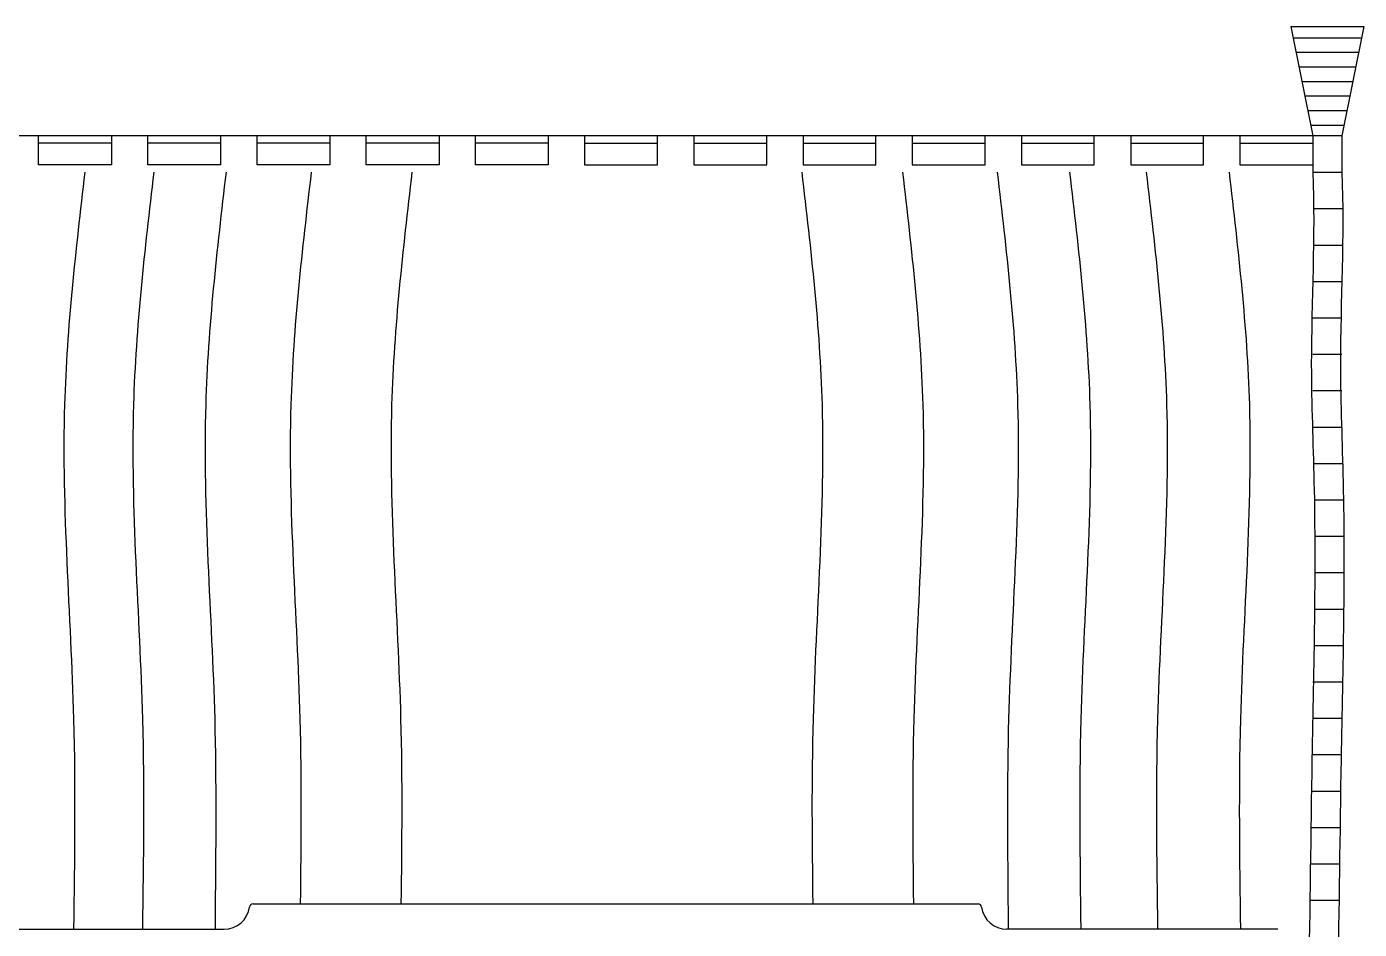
# Model space of a CAD drawing. Header units: inches. Extents: x 15.4 to 57.9, y 9.9 to 34.7.
# Drawn here: x 38.488 to 40.318, y 16.331 to 17.571 of the extents above; entities that cross this region are included whole.
import ezdxf

# ---------------------------------------------------------------- set-up
doc = ezdxf.new("R2010")
doc.units = ezdxf.units.IN
doc.header["$MEASUREMENT"] = 0
doc.layers.add('1', color=1, linetype='Continuous')

msp = doc.modelspace()

# ---------------------------------------------------------------- linework, layer by layer
at = {"layer": '1'}
for p, q in [((40.2244, 17.5715), (40.2544, 17.4215)), ((40.2244, 17.5715), (40.3244, 17.5715)), ((40.3213, 17.5558), (40.2275, 17.5558)), ((40.3244, 17.5715), (40.2944, 17.4215)), ((40.3173, 17.5358), (40.2315, 17.5358)), ((40.3133, 17.5158), (40.2355, 17.5158)), ((40.3093, 17.4958), (40.2395, 17.4958)), ((40.3053, 17.4758), (40.2435, 17.4758)), ((40.3013, 17.4558), (40.2475, 17.4558)), ((40.2973, 17.4358), (40.2515, 17.4358)), ((40.2944, 17.4215), (38.2993, 17.4215)), ((38.5044, 17.3815), (38.5044, 17.4215)), ((38.6044, 17.4115), (38.5044, 17.4115)), ((38.6044, 17.4215), (38.6044, 17.3815)), ((38.6544, 17.3815), (38.6544, 17.4215)), ((38.7544, 17.4115), (38.6544, 17.4115)), ((38.7544, 17.4215), (38.7544, 17.3815)), ((38.8044, 17.3815), (38.8044, 17.4215)), ((38.9044, 17.4115), (38.8044, 17.4115)), ((38.9044, 17.4215), (38.9044, 17.3815)), ((38.9544, 17.3815), (38.9544, 17.4215)), ((39.0544, 17.4115), (38.9544, 17.4115)), ((39.0544, 17.4215), (39.0544, 17.3815)), ((39.1044, 17.3815), (39.1044, 17.4215)), ((39.2044, 17.4115), (39.1044, 17.4115)), ((39.2044, 17.4215), (39.2044, 17.3815)), ((39.2544, 17.4215), (39.2544, 17.3815)), ((39.2544, 17.4115), (39.3544, 17.4115)), ((39.3544, 17.3815), (39.3544, 17.4215)), ((39.4044, 17.4215), (39.4044, 17.3815)), ((39.4044, 17.4115), (39.5044, 17.4115)), ((39.5044, 17.3815), (39.5044, 17.4215)), ((39.5544, 17.4215), (39.5544, 17.3815)), ((39.5544, 17.4115), (39.6544, 17.4115)), ((39.6544, 17.3815), (39.6544, 17.4215)), ((39.7044, 17.4215), (39.7044, 17.3815)), ((39.7044, 17.4115), (39.8044, 17.4115)), ((39.8044, 17.3815), (39.8044, 17.4215)), ((39.8544, 17.4215), (39.8544, 17.3815)), ((39.8544, 17.4115), (39.9544, 17.4115)), ((39.9544, 17.3815), (39.9544, 17.4215)), ((40.0044, 17.4215), (40.0044, 17.3815)), ((40.0044, 17.4115), (40.1044, 17.4115)), ((40.1044, 17.3815), (40.1044, 17.4215)), ((40.1544, 17.4215), (40.1544, 17.3815)), ((40.1544, 17.4115), (40.2544, 17.4115)), ((40.2544, 17.4215), (40.2544, 17.3715)), ((40.2944, 17.4215), (40.2944, 17.3715)), ((38.6044, 17.3815), (38.5044, 17.3815)), ((38.7544, 17.3815), (38.6544, 17.3815)), ((38.9044, 17.3815), (38.8044, 17.3815)), ((39.0544, 17.3815), (38.9544, 17.3815)), ((39.2044, 17.3815), (39.1044, 17.3815)), ((39.2544, 17.3815), (39.3544, 17.3815)), ((39.4044, 17.3815), (39.5044, 17.3815)), ((39.5544, 17.3815), (39.6544, 17.3815)), ((39.7044, 17.3815), (39.8044, 17.3815)), ((39.8544, 17.3815), (39.9544, 17.3815)), ((40.0044, 17.3815), (40.1044, 17.3815)), ((40.1544, 17.3815), (40.2544, 17.3815)), ((40.2544, 17.3715), (40.2944, 17.3715)), ((40.2557, 17.3215), (40.2957, 17.3215)), ((40.2555, 17.2714), (40.2955, 17.2714)), ((40.2544, 17.2215), (40.2944, 17.2215)), ((40.2544, 17.1715), (40.2944, 17.1715)), ((40.2544, 17.1215), (40.2944, 17.1215)), ((40.2544, 17.0715), (40.2944, 17.0715)), ((40.2541, 17.0215), (40.2941, 17.0215)), ((40.2555, 16.9715), (40.2955, 16.9715)), ((40.2566, 16.9215), (40.2966, 16.9215)), ((40.2572, 16.8715), (40.2972, 16.8715)), ((40.2572, 16.8215), (40.2972, 16.8215)), ((40.2569, 16.7715), (40.2969, 16.7715)), ((40.2562, 16.7214), (40.2962, 16.7214)), ((40.2544, 16.6715), (40.2944, 16.6715)), ((40.2544, 16.6215), (40.2944, 16.6215)), ((40.2535, 16.5715), (40.2935, 16.5715)), ((40.2527, 16.5215), (40.2927, 16.5215)), ((40.2519, 16.4715), (40.2919, 16.4715)), ((40.2512, 16.4215), (40.2912, 16.4215)), ((38.799, 16.3665), (39.7947, 16.3665)), ((40.2505, 16.3715), (40.2905, 16.3715)), ((38.3872, 16.3315), (38.7593, 16.3315)), ((40.2065, 16.3315), (39.8343, 16.3315))]:
    msp.add_line(p, q, dxfattribs=at)
for centre, radius, start, end in [((38.799, 16.3615), 0.005, 90, 172.8192), ((39.7947, 16.3615), 0.005, 7.1808, 90), ((38.7593, 16.3665), 0.035, 270, 352.8192), ((39.8343, 16.3665), 0.035, 187.1808, 270)]:
    msp.add_arc(centre, radius, start, end, dxfattribs=at)
for points in [[(38.5679, 17.3715), (38.54, 17.0522), (38.5524, 16.6204), (38.5524, 16.3315)], [(38.6626, 17.3715), (38.6347, 17.0522), (38.647, 16.6204), (38.647, 16.3315)], [(39.9204, 17.3715), (39.9483, 17.0522), (39.9359, 16.6204), (39.9359, 16.3315)], [(40.0258, 17.3715), (40.0537, 17.0522), (40.0413, 16.6204), (40.0413, 16.3315)], [(40.1395, 17.3715), (40.1674, 17.0522), (40.1551, 16.6204), (40.1551, 16.3315)]]:
    msp.add_spline(points, degree=3, dxfattribs=at)
for points, knots in [([(38.7618, 17.3715), (38.7494, 17.2651), (38.7203, 17.0154), (38.7498, 16.6797), (38.7478, 16.4511), (38.7467, 16.3315)], [0, 0, 0, 0, 320.502555, 752.419483, 1006.387488, 1006.387488, 1006.387488, 1006.387488]), ([(38.8788, 17.3715), (38.8664, 17.2651), (38.8373, 17.0154), (38.8668, 16.6797), (38.8648, 16.4511), (38.8637, 16.3665)], [0, 0, 0, 0, 320.502555, 752.419483, 1006.387488, 1006.387488, 1006.387488, 1006.387488]), ([(39.0172, 17.3715), (39.0048, 17.2651), (38.9757, 17.0154), (39.0052, 16.6797), (39.0032, 16.4511), (39.0021, 16.3665)], [0, 0, 0, 0, 320.502555, 752.419483, 1006.387488, 1006.387488, 1006.387488, 1006.387488]), ([(39.5526, 17.3715), (39.565, 17.2651), (39.594, 17.0154), (39.5646, 16.6797), (39.5666, 16.4511), (39.5677, 16.3665)], [0, 0, 0, 0, 320.502555, 752.419483, 1006.387488, 1006.387488, 1006.387488, 1006.387488]), ([(39.691, 17.3715), (39.7033, 17.2651), (39.7324, 17.0154), (39.703, 16.6797), (39.7049, 16.4511), (39.706, 16.3665)], [0, 0, 0, 0, 320.502555, 752.419483, 1006.387488, 1006.387488, 1006.387488, 1006.387488]), ([(39.8212, 17.3715), (39.8335, 17.2651), (39.8626, 17.0154), (39.8332, 16.6797), (39.8351, 16.4511), (39.8362, 16.3315)], [0, 0, 0, 0, 320.502555, 752.419483, 1006.387488, 1006.387488, 1006.387488, 1006.387488]), ([(40.2544, 17.3715), (40.2584, 17.2833), (40.2487, 17.1416), (40.2605, 16.8729), (40.2501, 16.4875), (40.2493, 16.1436), (40.2383, 15.9267), (40.2383, 15.9146)], [0, 0, 0, 0, 264.753848, 425.776391, 806.27534, 1420.942738, 1457.32222, 1457.32222, 1457.32222, 1457.32222]), ([(40.2944, 17.3715), (40.2984, 17.2833), (40.2887, 17.1416), (40.3005, 16.8729), (40.2901, 16.4875), (40.2892, 16.1259), (40.2765, 15.8913), (40.2843, 15.8615)], [0, 0, 0, 0, 264.753848, 425.776391, 806.27534, 1420.942738, 1510.488657, 1510.488657, 1510.488657, 1510.488657])]:
    msp.add_open_spline(points, degree=3, knots=knots, dxfattribs=at)

doc.saveas('drawing.dxf')
